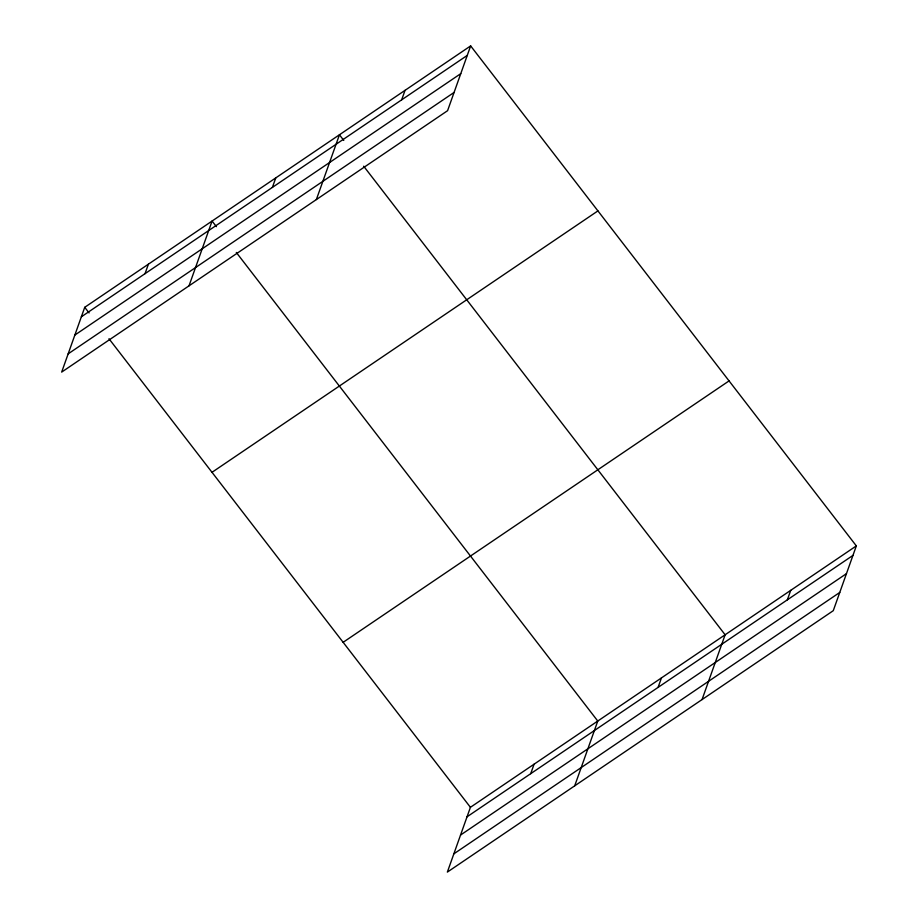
<?xml version="1.0" encoding="UTF-8"?>
<svg xmlns="http://www.w3.org/2000/svg" width="918" height="918" viewBox="0 0 918 918"><rect width="100%" height="100%" fill="white"/><g stroke="black" fill="none" stroke-linecap="round" stroke-linejoin="round"><path stroke-width="1.38" d="M470.647 45.9L84.731 307.312L61.667 372.1L447.582 110.688L470.647 45.9L856.333 545.9L833.269 610.688L447.353 872.1L470.418 807.312L856.333 545.9M145.021 273.679L148.406 264.177M189.016 285.831L212.081 221.043L216.418 226.654M272.382 187.421L275.767 177.908M316.366 199.562L339.442 134.785L343.768 140.397M401.659 99.844L405.045 90.343M530.707 773.69L534.092 764.178M574.702 785.831L597.767 721.043L236.328 252.473M658.068 687.421L661.442 677.92M702.052 699.573L725.128 634.786L363.677 166.204M787.346 599.844L790.731 590.343M81.346 316.813L467.262 55.401M74.851 335.059L460.767 73.647M68.161 353.855L454.077 92.443M212.012 472.311L597.928 210.899M343.137 642.313L729.064 380.901M467.032 816.813L852.948 555.401M460.538 835.059L846.453 573.647M453.848 853.855L839.763 592.443M84.731 307.312L89.057 312.923M108.978 338.742L470.418 807.312"/></g></svg>
